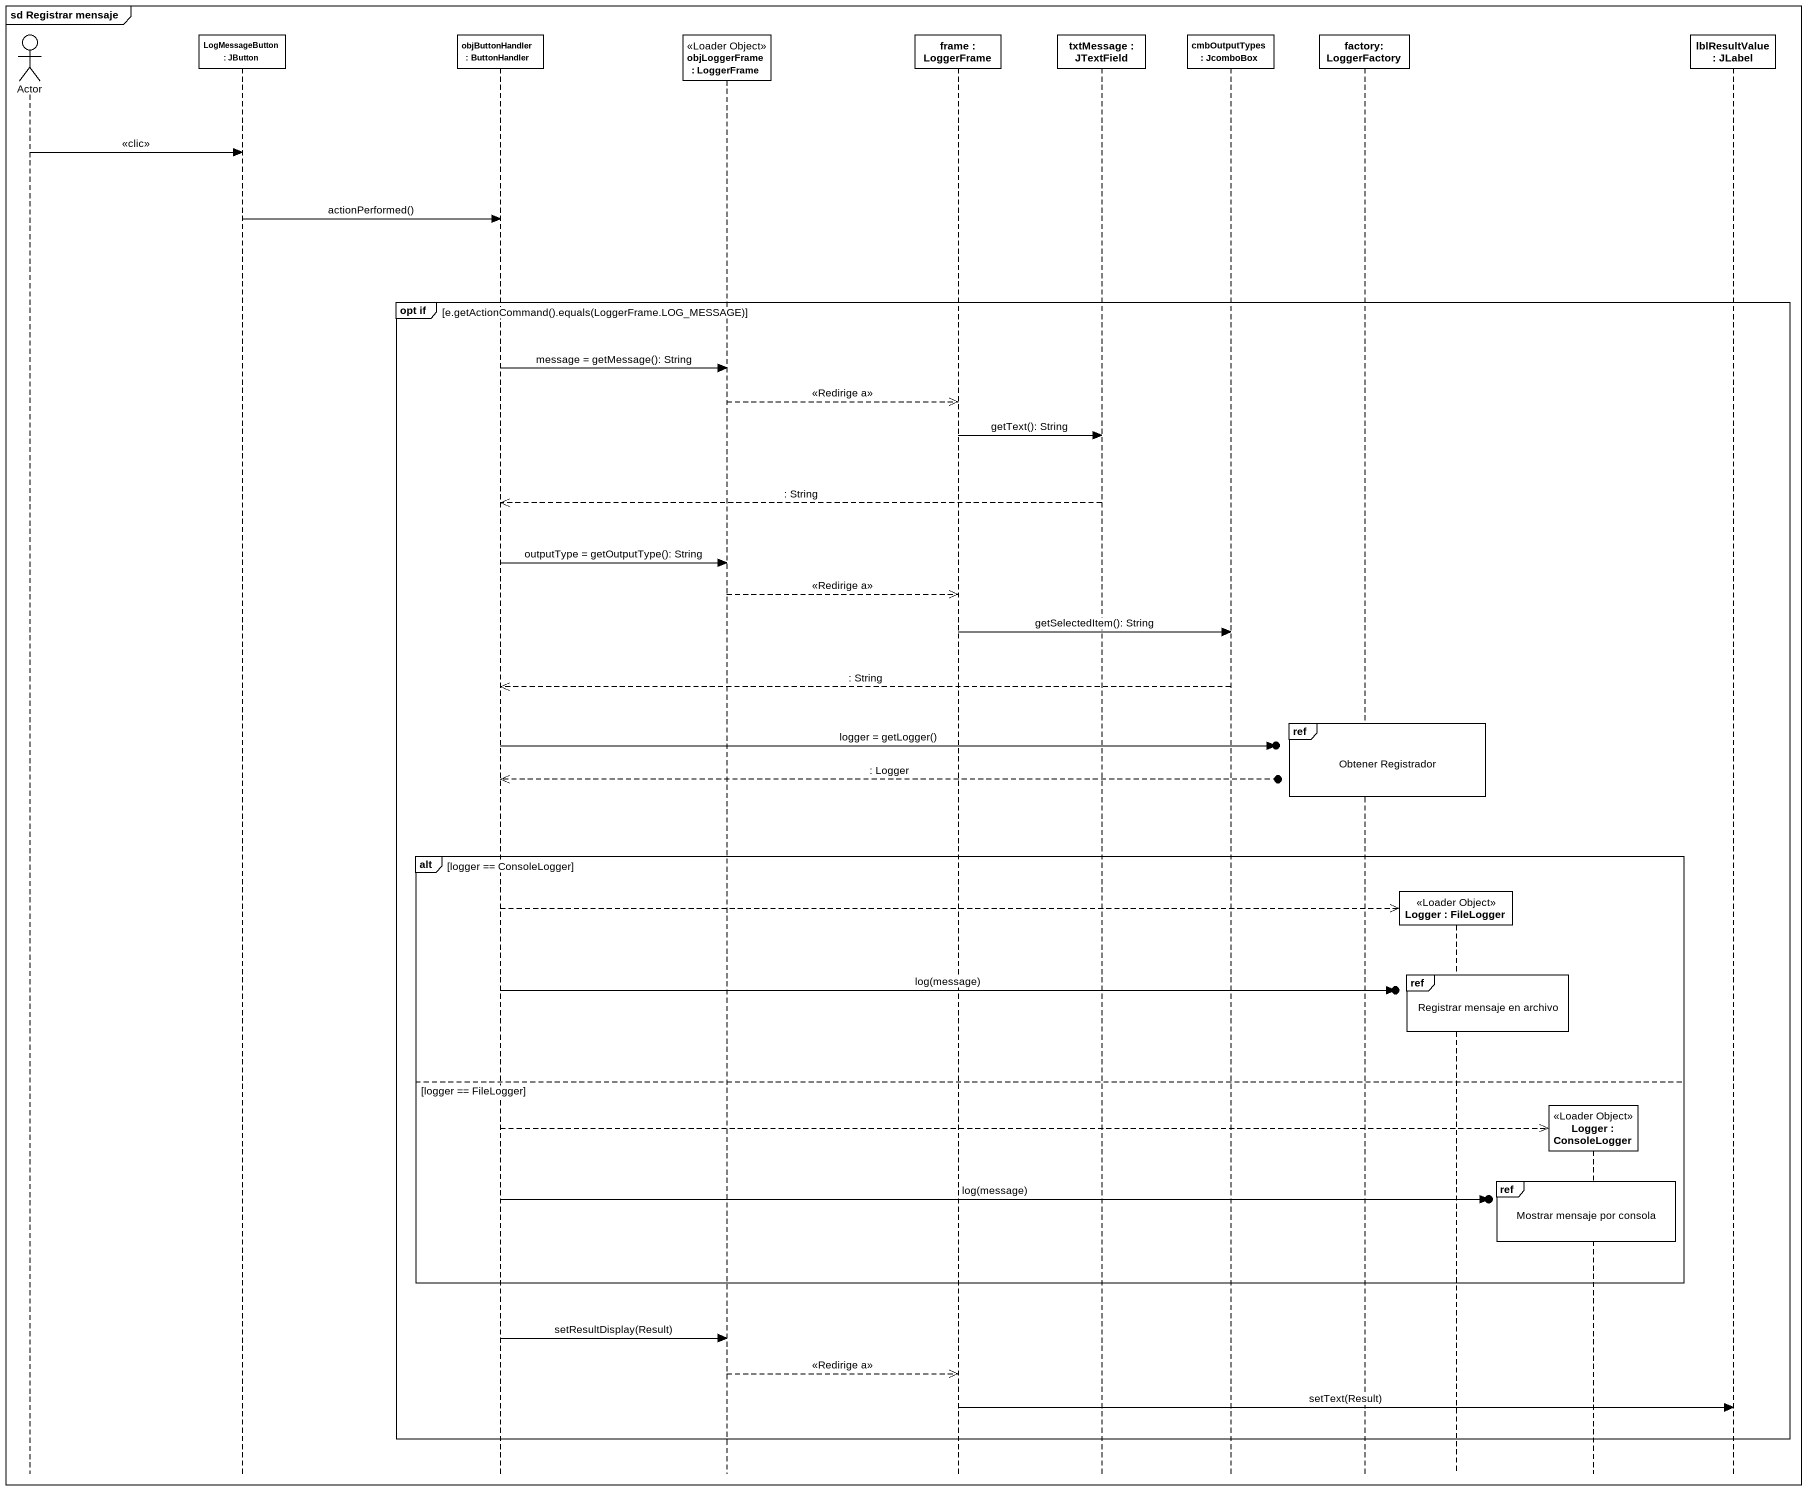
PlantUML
@startuml
mainframe sd Registrar mensaje
hide footbox
actor "Actor" as Actor_
participant "LogMessageButton : JButton" as LogMessageButton_JButton
participant "objButtonHandler : ButtonHandler" as objButtonHandler
participant "objLoggerFrame : LoggerFrame" as objLoggerFrame <<Loader Object>>
participant "frame : LoggerFrame" as frame_
participant "txtMessage : JTextField" as txtMessage_JTextField
participant "cmbOutputTypes : JcomboBox" as cmbOutputTypes_JcomboBox
participant "factory: LoggerFactory" as factory_LoggerFactory
participant "Logger : FileLogger" as Logger <<Loader Object>>
participant "Logger : ConsoleLogger" as Logger_2 <<Loader Object>>
participant "lblResultValue : JLabel" as lblResultValue_JLabel

Actor_ -> LogMessageButton_JButton : <<clic>>
LogMessageButton_JButton -> objButtonHandler : actionPerformed()
group opt if [e.getActionCommand().equals(LoggerFrame.LOG_MESSAGE)]
  objButtonHandler -> objLoggerFrame : message = getMessage(): String
  objLoggerFrame -->> frame_ : <<Redirige a>>
  frame_ -> txtMessage_JTextField : getText(): String
  txtMessage_JTextField -->> objButtonHandler : : String
  objButtonHandler -> objLoggerFrame : outputType = getOutputType(): String
  objLoggerFrame -->> frame_ : <<Redirige a>>
  frame_ -> cmbOutputTypes_JcomboBox : getSelectedItem(): String
  cmbOutputTypes_JcomboBox -->> objButtonHandler : : String
  ref over factory_LoggerFactory, Logger : Obtener Registrador
  objButtonHandler ->o] : logger = getLogger()
  objButtonHandler <<--o] : : Logger
  alt logger == ConsoleLogger
    objButtonHandler -->> Logger **
    ref over Logger : Registrar mensaje en archivo
    objButtonHandler ->o] : log(message)
  else logger == FileLogger
    objButtonHandler -->> Logger_2 **
    ref over Logger_2 : Mostrar mensaje por consola
    objButtonHandler ->o] : log(message)
  end
  objButtonHandler -> objLoggerFrame : setResultDisplay(Result)
  objLoggerFrame -->> frame_ : <<Redirige a>>
  frame_ -> lblResultValue_JLabel : setText(Result)
end
@enduml
